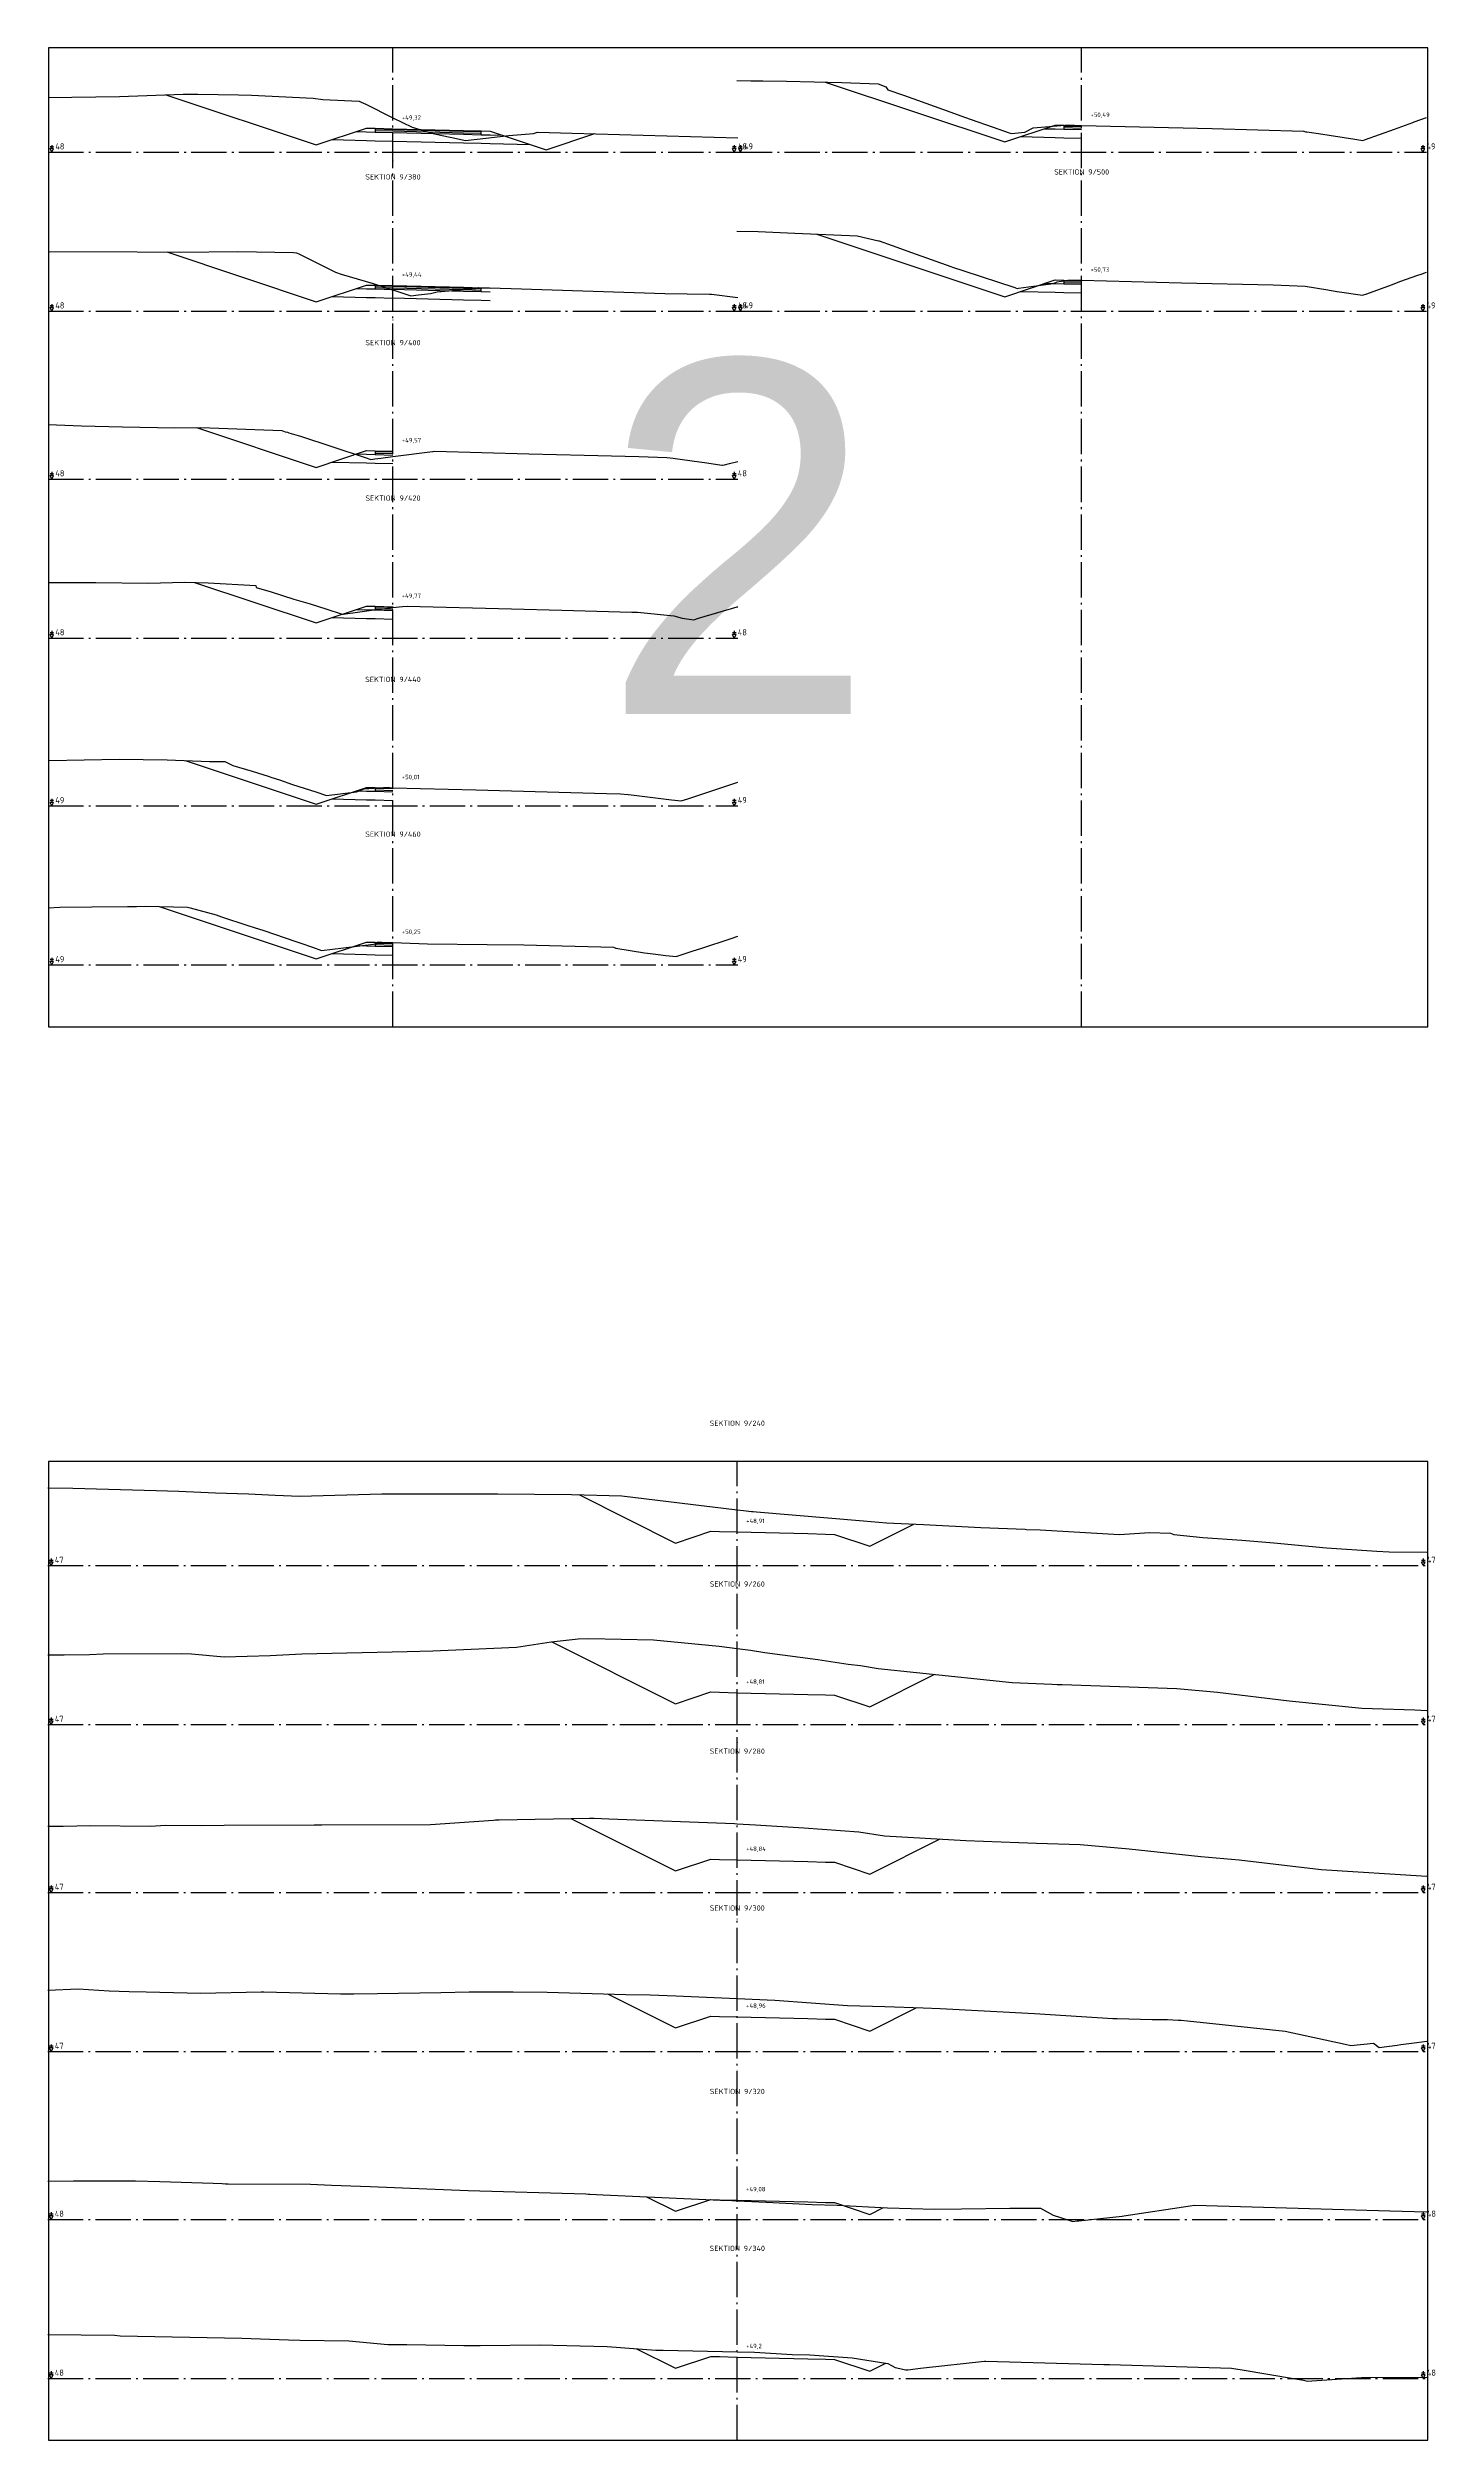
# Model space of a CAD drawing. Header units: metres. Extents: x 164066 to 165347, y 6228109 to 6230364.
# Drawn here: x 164151.8 to 164230.4, y 6228734.2 to 6228869.6 of the extents above; entities that cross this region are included whole.
import ezdxf
from ezdxf.enums import TextEntityAlignment as Align

# ---------------------------------------------------------------- set-up
doc = ezdxf.new("R2010")
doc.units = ezdxf.units.M
doc.header["$LTSCALE"] = 0.1
doc.linetypes.add('CENTRUMLINJE', pattern=[27, 20, -3, 1, -3])
doc.layers.get('DEFPOINTS').update_dxf_attribs({"color": 5})
for name, color, linetype in [('M-000', 7, 'Continuous'), ('M-372A', 3, 'Continuous'), ('M-374C', 6, 'Continuous'), ('M-374D', 4, 'Continuous'), ('M-374E', 4, 'Continuous'), ('M-374F', 4, 'Continuous'), ('M-374G', 4, 'Continuous'), ('M-374O', 4, 'Continuous'), ('M-374P', 4, 'Continuous'), ('M-374Q', 4, 'Continuous'), ('M-378A', 7, 'CENTRUMLINJE'), ('M-378AT', 4, 'Continuous'), ('M-378B', 4, 'CENTRUMLINJE'), ('M-378BT', 4, 'Continuous'), ('T19202X', 4, 'Continuous')]:
    doc.layers.add(name, color=color, linetype=linetype)
doc.styles.add('ARIAL', font='ARIAL.TTF')
doc.styles.add('ISO35', font='ISO3098', dxfattribs={"height": 3.5})
doc.styles.add('P_ISO_25', font='ISO', dxfattribs={"height": 2.5})
doc.styles.add('P_ISO_30', font='ISO', dxfattribs={"height": 3})

msp = doc.modelspace()

# ---------------------------------------------------------------- linework, layer by layer
at = {"layer": 'DEFPOINTS', "flags": 128}
msp.add_lwpolyline([(164151.85, 6228814.15), (164229.95, 6228814.15), (164229.95, 6228869.55), (164151.85, 6228869.55), (164151.85, 6228814.15)], dxfattribs=at)
at = {"layer": 'M-000'}
for points in [[(164151.85, 6228814.15), (164229.95, 6228814.15), (164229.95, 6228869.55), (164151.85, 6228869.55), (164151.85, 6228814.15)], [(164151.85, 6228734.15), (164229.95, 6228734.15), (164229.95, 6228789.55), (164151.85, 6228789.55), (164151.85, 6228734.15)]]:
    msp.add_lwpolyline(points, dxfattribs=at)
at = {"layer": 'M-372A', "linetype": 'Continuous'}
for points in [[(164190.83, 6228867.7), (164191.62, 6228867.69), (164192.29, 6228867.69), (164193.63, 6228867.67), (164196.77, 6228867.59), (164198.82, 6228867.51), (164199.26, 6228867.35), (164199.37, 6228867.17), (164200.26, 6228866.87), (164201.06, 6228866.59), (164202.95, 6228865.91), (164203.72, 6228865.64), (164205.67, 6228864.95), (164206.25, 6228864.74), (164206.37, 6228864.7), (164207.13, 6228864.79), (164207.61, 6228865.02), (164209.62, 6228865.19), (164209.94, 6228865.17), (164210.35, 6228865.16), (164217.75, 6228864.99), (164222.92, 6228864.83), (164222.93, 6228864.83), (164223.02, 6228864.81), (164223.11, 6228864.8), (164223.77, 6228864.7), (164225.83, 6228864.38), (164226.05, 6228864.34), (164226.27, 6228864.31), (164226.36, 6228864.34), (164228.07, 6228864.96), (164229.1, 6228865.33), (164229.19, 6228865.36), (164229.88, 6228865.62)], [(164151.83, 6228866.74), (164155.86, 6228866.8), (164159.46, 6228866.93), (164160.3, 6228866.94), (164162.61, 6228866.9), (164163.34, 6228866.87), (164166.83, 6228866.71), (164167.37, 6228866.64), (164169.44, 6228866.53), (164169.55, 6228866.48), (164169.82, 6228866.37), (164171.35, 6228865.6), (164172.44, 6228865.06), (164173.37, 6228864.79), (164173.7, 6228864.69), (164173.72, 6228864.68), (164174.05, 6228864.61), (164174.69, 6228864.48), (164175.46, 6228864.31), (164176.6, 6228864.44), (164177.42, 6228864.53), (164177.91, 6228864.59), (164179.31, 6228864.7), (164179.54, 6228864.79), (164181.5, 6228864.73), (164184.18, 6228864.65), (164190.88, 6228864.47)], [(164190.83, 6228859.18), (164192.03, 6228859.16), (164194.11, 6228859.06), (164197.63, 6228858.92), (164198.85, 6228858.64), (164198.89, 6228858.63), (164199.62, 6228858.37), (164200.72, 6228857.98), (164202.95, 6228857.18), (164203.04, 6228857.15), (164203.68, 6228856.94), (164206.56, 6228855.99), (164206.61, 6228855.97), (164206.7, 6228855.94), (164206.77, 6228855.95), (164208.76, 6228856.22), (164208.97, 6228856.32), (164209.57, 6228856.4), (164209.96, 6228856.41), (164210.35, 6228856.4), (164211.75, 6228856.36), (164216, 6228856.26), (164221.19, 6228856.14), (164223, 6228856.07), (164224.29, 6228855.86), (164224.8, 6228855.77), (164224.82, 6228855.77), (164226.25, 6228855.55), (164226.5, 6228855.64), (164227.9, 6228856.15), (164228.43, 6228856.34), (164229.33, 6228856.67), (164229.63, 6228856.77), (164229.88, 6228856.86)], [(164151.83, 6228858.03), (164156.86, 6228858.01), (164159.3, 6228857.99), (164162.56, 6228858.02), (164165.71, 6228857.97), (164165.88, 6228857.96), (164166.05, 6228857.88), (164168.1, 6228856.85), (164168.42, 6228856.75), (164170.23, 6228856.22), (164170.62, 6228856.09), (164170.87, 6228856.01), (164171.25, 6228855.88), (164171.35, 6228855.85), (164172.37, 6228855.51), (164172.79, 6228855.57), (164173.47, 6228855.65), (164173.86, 6228855.74), (164176.04, 6228855.93), (164176.2, 6228855.99), (164178.05, 6228855.94), (164186.75, 6228855.66), (164189.28, 6228855.61), (164189.38, 6228855.61), (164190.88, 6228855.42)], [(164151.83, 6228848.23), (164153.71, 6228848.16), (164156.04, 6228848.1), (164159, 6228848.04), (164160.47, 6228848.07), (164165.06, 6228847.89), (164165.25, 6228847.83), (164165.37, 6228847.8), (164165.41, 6228847.78), (164165.45, 6228847.77), (164166.12, 6228847.57), (164169.78, 6228846.36), (164170.09, 6228846.26), (164170.33, 6228846.29), (164170.67, 6228846.33), (164171.35, 6228846.42), (164173.58, 6228846.7), (164173.61, 6228846.71), (164173.73, 6228846.72), (164179.04, 6228846.58), (164182.17, 6228846.5), (164185.28, 6228846.42), (164186.85, 6228846.37), (164187.22, 6228846.33), (164187.34, 6228846.31), (164189.13, 6228846.06), (164189.98, 6228845.94), (164190.01, 6228845.94), (164190.12, 6228845.95), (164190.41, 6228846.03), (164190.88, 6228846.15)], [(164151.83, 6228839.29), (164153.11, 6228839.3), (164154.52, 6228839.3), (164157.49, 6228839.26), (164159.56, 6228839.32), (164160.89, 6228839.27), (164163.59, 6228839.12), (164163.6, 6228839.02), (164164.45, 6228838.76), (164165.74, 6228838.36), (164166.66, 6228838.08), (164167.54, 6228837.81), (164168.47, 6228837.5), (164168.53, 6228837.51), (164169.34, 6228837.61), (164170.27, 6228837.75), (164171.35, 6228837.87), (164171.89, 6228837.93), (164172.15, 6228837.95), (164178.06, 6228837.8), (164180.91, 6228837.72), (164184.87, 6228837.62), (164185.19, 6228837.61), (164187.25, 6228837.4), (164187.73, 6228837.28), (164188.38, 6228837.19), (164188.66, 6228837.27), (164190.85, 6228837.91), (164190.88, 6228837.92)], [(164151.83, 6228829.22), (164151.88, 6228829.22), (164155.85, 6228829.3), (164158.57, 6228829.25), (164160.96, 6228829.17), (164161.83, 6228829.17), (164162.29, 6228828.94), (164163.37, 6228828.61), (164164.28, 6228828.33), (164164.49, 6228828.26), (164164.92, 6228828.13), (164165.67, 6228827.87), (164166.98, 6228827.44), (164167.58, 6228827.24), (164169.29, 6228827.45), (164169.71, 6228827.61), (164171.08, 6228827.71), (164171.24, 6228827.68), (164171.35, 6228827.68), (164176.04, 6228827.56), (164183.45, 6228827.36), (164184.23, 6228827.34), (164184.67, 6228827.29), (164185.01, 6228827.25), (164187.13, 6228827), (164187.68, 6228826.93), (164188.04, 6228827.05), (164190.08, 6228827.73), (164190.88, 6228827.99)], [(164151.83, 6228820.88), (164151.83, 6228820.88), (164152.48, 6228820.91), (164154.29, 6228820.94), (164156.31, 6228820.96), (164156.82, 6228820.96), (164157.34, 6228820.97), (164159.71, 6228820.91), (164159.86, 6228820.88), (164161.34, 6228820.49), (164161.64, 6228820.38), (164163.14, 6228819.88), (164163.49, 6228819.77), (164164.03, 6228819.59), (164165.85, 6228818.98), (164166.14, 6228818.88), (164166.79, 6228818.65), (164167.31, 6228818.47), (164167.31, 6228818.47), (164168.55, 6228818.62), (164170.4, 6228818.85), (164170.52, 6228818.96), (164170.92, 6228818.92), (164171.35, 6228818.91), (164173.31, 6228818.85), (164176.69, 6228818.81), (164178.76, 6228818.78), (164183.83, 6228818.65), (164183.98, 6228818.59), (164185.59, 6228818.34), (164186.09, 6228818.28), (164186.8, 6228818.19), (164187.39, 6228818.12), (164188.35, 6228818.44), (164188.78, 6228818.58), (164190.5, 6228819.15), (164190.88, 6228819.28)]]:
    msp.add_lwpolyline(points, dxfattribs=at)
at = {"layer": 'M-372A', "color": 3, "linetype": 'Continuous'}
for points in [[(164151.8, 6228788.05), (164153.22, 6228788.03), (164157.94, 6228787.9), (164159.23, 6228787.86), (164161.3, 6228787.77), (164163.16, 6228787.72), (164164.67, 6228787.63), (164166.07, 6228787.58), (164170.72, 6228787.71), (164173.44, 6228787.72), (164173.46, 6228787.72), (164173.48, 6228787.72), (164177.27, 6228787.72), (164181.46, 6228787.68), (164184.32, 6228787.6), (164190.85, 6228786.81), (164191.2, 6228786.77), (164191.66, 6228786.72), (164191.74, 6228786.71), (164191.93, 6228786.69), (164197.99, 6228786.18), (164199.29, 6228786.08), (164201.4, 6228785.97), (164204.65, 6228785.8), (164207.15, 6228785.71), (164207.22, 6228785.7), (164208, 6228785.68), (164212.5, 6228785.42), (164214.2, 6228785.53), (164215.38, 6228785.49), (164215.58, 6228785.41), (164217.22, 6228785.24), (164219.42, 6228785.1), (164221.23, 6228784.95), (164224.21, 6228784.65), (164224.22, 6228784.65), (164227.07, 6228784.46), (164227.76, 6228784.43), (164229.9, 6228784.42)], [(164151.8, 6228778.6), (164152.73, 6228778.61), (164154.16, 6228778.63), (164154.94, 6228778.65), (164159.35, 6228778.68), (164159.95, 6228778.66), (164161.8, 6228778.49), (164164.39, 6228778.57), (164166.19, 6228778.65), (164172.16, 6228778.8), (164173.61, 6228778.82), (164175.77, 6228778.92), (164178.34, 6228779.03), (164180.3, 6228779.33), (164181.83, 6228779.51), (164182.45, 6228779.52), (164186.1, 6228779.46), (164189.82, 6228779.09), (164190.85, 6228778.96), (164191.6, 6228778.86), (164192.41, 6228778.74), (164195.42, 6228778.33), (164197.13, 6228778.08), (164197.82, 6228777.99), (164198.82, 6228777.82), (164200.99, 6228777.61), (164206.42, 6228777.04), (164208.68, 6228776.94), (164208.96, 6228776.93), (164209.25, 6228776.92), (164215.75, 6228776.69), (164218.04, 6228776.48), (164222.1, 6228776), (164226.22, 6228775.59), (164226.82, 6228775.57), (164229.21, 6228775.49), (164229.9, 6228775.45)], [(164151.8, 6228768.91), (164152.68, 6228768.9), (164154.23, 6228768.94), (164157.6, 6228768.91), (164158.49, 6228768.96), (164160.49, 6228768.95), (164161.8, 6228768.96), (164166.89, 6228768.98), (164167.33, 6228768.98), (164173.48, 6228768.99), (164177.05, 6228769.25), (164177.15, 6228769.26), (164177.36, 6228769.26), (164182.48, 6228769.35), (164182.75, 6228769.35), (164183.57, 6228769.32), (164190.69, 6228769.05), (164190.85, 6228769.04), (164191.89, 6228768.98), (164194.61, 6228768.81), (164197.73, 6228768.58), (164199.19, 6228768.36), (164203.79, 6228768.1), (164203.8, 6228768.1), (164207.8, 6228767.94), (164210.26, 6228767.86), (164213.04, 6228767.63), (164217.1, 6228767.19), (164219.27, 6228766.99), (164223.92, 6228766.46), (164229.9, 6228766.08)], [(164151.8, 6228759.63), (164153.53, 6228759.69), (164155.27, 6228759.58), (164156.41, 6228759.55), (164157.37, 6228759.53), (164160.47, 6228759.46), (164163.88, 6228759.53), (164163.92, 6228759.53), (164164.03, 6228759.53), (164168.38, 6228759.42), (164169.13, 6228759.41), (164170.47, 6228759.43), (164174.06, 6228759.49), (164175.67, 6228759.52), (164178.15, 6228759.53), (164180.08, 6228759.51), (164184.54, 6228759.38), (164185.92, 6228759.36), (164187.37, 6228759.3), (164190.85, 6228759.15), (164192.97, 6228759.06), (164197.1, 6228758.76), (164199.21, 6228758.7), (164201.38, 6228758.63), (164202.34, 6228758.58), (164207.68, 6228758.3), (164212.11, 6228758.01), (164212.36, 6228758.01), (164214.35, 6228757.96), (164215.21, 6228757.97), (164215.82, 6228757.93), (164215.98, 6228757.92), (164216.34, 6228757.89), (164221.87, 6228757.3), (164225.28, 6228756.57), (164225.59, 6228756.49), (164226.87, 6228756.63), (164227.19, 6228756.37), (164228.21, 6228756.51), (164228.42, 6228756.54), (164229.34, 6228756.66), (164229.9, 6228756.74)], [(164151.8, 6228748.81), (164153.25, 6228748.83), (164156.77, 6228748.84), (164158.14, 6228748.8), (164161.17, 6228748.69), (164161.68, 6228748.68), (164161.86, 6228748.66), (164162.01, 6228748.66), (164166.68, 6228748.65), (164167.87, 6228748.58), (164170.05, 6228748.51), (164173.27, 6228748.38), (164175.6, 6228748.29), (164182.27, 6228748.09), (164182.43, 6228748.08), (164182.48, 6228748.08), (164182.5, 6228748.08), (164183.26, 6228748.04), (164189.89, 6228747.73), (164190.54, 6228747.71), (164190.85, 6228747.7), (164192.49, 6228747.62), (164195.09, 6228747.49), (164196.51, 6228747.45), (164199.35, 6228747.31), (164202.04, 6228747.23), (164203.54, 6228747.25), (164206.29, 6228747.28), (164208.02, 6228747.28), (164208.74, 6228746.88), (164209.62, 6228746.61), (164209.86, 6228746.53), (164210.1, 6228746.56), (164210.19, 6228746.57), (164212.65, 6228746.84), (164212.74, 6228746.85), (164216.49, 6228747.41), (164216.75, 6228747.45), (164223.92, 6228747.25), (164227.81, 6228747.14), (164229.9, 6228747.08)], [(164151.8, 6228740.14), (164155.58, 6228740.09), (164155.9, 6228740.06), (164162.79, 6228739.92), (164165.44, 6228739.83), (164166.08, 6228739.82), (164168.85, 6228739.77), (164171.05, 6228739.56), (164171.68, 6228739.57), (164172.14, 6228739.57), (164175.36, 6228739.51), (164175.94, 6228739.52), (164176.11, 6228739.52), (164176.28, 6228739.52), (164179.66, 6228739.55), (164183.48, 6228739.45), (164186.24, 6228739.25), (164186.36, 6228739.25), (164186.65, 6228739.24), (164190.85, 6228739.16), (164191.82, 6228739.14), (164193.95, 6228739.01), (164194.95, 6228738.98), (164197.36, 6228738.82), (164199.38, 6228738.49), (164199.79, 6228738.26), (164200.4, 6228738.13), (164200.51, 6228738.14), (164201.22, 6228738.22), (164201.39, 6228738.24), (164204.84, 6228738.62), (164204.93, 6228738.63), (164211.61, 6228738.44), (164211.93, 6228738.43), (164218.84, 6228738.23), (164219.44, 6228738.13), (164222.35, 6228737.65), (164222.8, 6228737.57), (164222.82, 6228737.57), (164222.84, 6228737.56), (164223.15, 6228737.5), (164223.38, 6228737.51), (164226.2, 6228737.7), (164229.9, 6228737.71)]]:
    msp.add_lwpolyline(points, dxfattribs=at)
at = {"layer": 'M-374C', "linetype": 'Continuous'}
for points in [[(164195.83, 6228867.62), (164206, 6228864.23), (164208.85, 6228865.18), (164209.35, 6228865.17), (164210.35, 6228865.14), (164210.36, 6228865.14), (164210.36, 6228865.14), (164210.36, 6228865.14), (164210.36, 6228865.14)], [(164158.49, 6228866.9), (164167, 6228864.06), (164169.85, 6228865.01), (164170.35, 6228865), (164171.35, 6228864.98), (164175.35, 6228864.88), (164176.35, 6228864.85), (164176.85, 6228864.84), (164180.03, 6228863.78), (164182.78, 6228864.7)], [(164195.36, 6228859.01), (164206, 6228855.47), (164208.85, 6228856.42), (164209.35, 6228856.41), (164210.35, 6228856.38), (164210.36, 6228856.38), (164210.36, 6228856.38), (164210.36, 6228856.38), (164210.36, 6228856.38)], [(164158.55, 6228858), (164167, 6228855.18), (164169.85, 6228856.13), (164170.35, 6228856.12), (164171.35, 6228856.1), (164175.35, 6228856), (164176.35, 6228855.97), (164176.85, 6228855.96), (164176.86, 6228855.96), (164176.86, 6228855.96)], [(164160.22, 6228848.07), (164167, 6228845.81), (164169.85, 6228846.76), (164170.35, 6228846.75), (164171.35, 6228846.72), (164171.36, 6228846.72), (164171.36, 6228846.72), (164171.36, 6228846.72), (164171.36, 6228846.72), (164171.36, 6228846.72)], [(164160.12, 6228839.3), (164167, 6228837.01), (164169.85, 6228837.96), (164170.35, 6228837.95), (164171.35, 6228837.92), (164171.36, 6228837.92), (164171.36, 6228837.92), (164171.36, 6228837.92), (164171.36, 6228837.92), (164171.36, 6228837.92)], [(164159.58, 6228829.22), (164167, 6228826.75), (164169.85, 6228827.7), (164170.35, 6228827.69), (164171.35, 6228827.66), (164171.36, 6228827.66), (164171.36, 6228827.66), (164171.36, 6228827.66), (164171.36, 6228827.66)], [(164158.11, 6228820.95), (164167, 6228817.99), (164169.85, 6228818.94), (164170.35, 6228818.93), (164171.35, 6228818.9), (164171.36, 6228818.9), (164171.36, 6228818.9), (164171.36, 6228818.9), (164171.36, 6228818.9)]]:
    msp.add_lwpolyline(points, dxfattribs=at)
at = {"layer": 'M-374C', "color": 6, "linetype": 'Continuous'}
for points in [[(164181.88, 6228787.67), (164187.35, 6228784.93), (164189.35, 6228785.6), (164189.85, 6228785.59), (164190.85, 6228785.56), (164194.85, 6228785.46), (164195.85, 6228785.44), (164196.35, 6228785.42), (164198.35, 6228784.76), (164200.84, 6228786)], [(164180.35, 6228779.34), (164187.35, 6228775.83), (164189.35, 6228776.5), (164189.85, 6228776.49), (164190.85, 6228776.46), (164194.85, 6228776.36), (164195.85, 6228776.34), (164196.35, 6228776.32), (164198.35, 6228775.66), (164202.03, 6228777.5)], [(164181.43, 6228769.33), (164187.35, 6228766.37), (164189.35, 6228767.03), (164189.85, 6228767.02), (164190.85, 6228767), (164194.85, 6228766.9), (164195.85, 6228766.87), (164196.35, 6228766.86), (164198.35, 6228766.19), (164202.33, 6228768.18)], [(164183.5, 6228759.41), (164187.35, 6228757.49), (164189.35, 6228758.15), (164189.85, 6228758.14), (164190.85, 6228758.12), (164194.85, 6228758.02), (164195.85, 6228757.99), (164196.35, 6228757.98), (164198.35, 6228757.31), (164201.01, 6228758.64)], [(164185.71, 6228747.93), (164187.35, 6228747.11), (164189.35, 6228747.77), (164189.85, 6228747.76), (164190.85, 6228747.74), (164194.85, 6228747.64), (164195.85, 6228747.61), (164196.35, 6228747.6), (164198.35, 6228746.93), (164199.13, 6228747.32)], [(164185.15, 6228739.33), (164187.35, 6228738.23), (164189.35, 6228738.89), (164189.85, 6228738.88), (164190.85, 6228738.86), (164194.85, 6228738.76), (164195.85, 6228738.73), (164196.35, 6228738.72), (164198.35, 6228738.05), (164199.26, 6228738.51)]]:
    msp.add_lwpolyline(points, dxfattribs=at)
at = {"layer": 'M-374D', "linetype": 'Continuous'}
for points in [[(164206.9, 6228864.53), (164208.85, 6228864.48), (164209.35, 6228864.47), (164209.35, 6228864.47), (164210.35, 6228864.44)], [(164167.9, 6228864.36), (164169.85, 6228864.31), (164170.35, 6228864.3), (164170.35, 6228864.3), (164171.35, 6228864.27), (164171.35, 6228864.28), (164175.35, 6228864.18), (164176.35, 6228864.15), (164176.85, 6228864.14), (164179.13, 6228864.08)], [(164167.9, 6228855.48), (164169.85, 6228855.43), (164170.35, 6228855.42), (164170.35, 6228855.42), (164171.35, 6228855.39), (164171.35, 6228855.4), (164175.35, 6228855.3), (164176.35, 6228855.27), (164176.85, 6228855.26)], [(164206.9, 6228855.77), (164208.85, 6228855.72), (164209.35, 6228855.71), (164209.35, 6228855.71), (164210.35, 6228855.68)], [(164167.9, 6228846.11), (164169.85, 6228846.06), (164170.35, 6228846.05), (164170.35, 6228846.05), (164171.35, 6228846.02)], [(164167.9, 6228837.31), (164169.85, 6228837.26), (164170.35, 6228837.25), (164170.35, 6228837.25), (164171.35, 6228837.22)], [(164167.9, 6228827.05), (164169.85, 6228827), (164170.35, 6228826.99), (164170.35, 6228826.99), (164171.35, 6228826.96)], [(164167.9, 6228818.29), (164169.85, 6228818.24), (164170.35, 6228818.23), (164170.35, 6228818.23), (164171.35, 6228818.2)]]:
    msp.add_lwpolyline(points, dxfattribs=at)
at = {"layer": 'M-374E', "linetype": 'Continuous'}
for points in [[(164169.27, 6228864.82), (164169.85, 6228864.8), (164170.35, 6228864.79), (164170.35, 6228864.79), (164171.35, 6228864.76), (164171.35, 6228864.77), (164175.35, 6228864.67), (164176.35, 6228864.64), (164176.85, 6228864.63), (164177.54, 6228864.61)], [(164208.27, 6228864.98), (164208.85, 6228864.97), (164209.35, 6228864.96), (164209.35, 6228864.96), (164210.35, 6228864.93)], [(164169.27, 6228855.94), (164169.85, 6228855.92), (164170.35, 6228855.91), (164170.35, 6228855.91), (164171.35, 6228855.88), (164171.35, 6228855.89), (164175.35, 6228855.79), (164176.35, 6228855.76), (164176.85, 6228855.75)], [(164208.27, 6228856.22), (164208.85, 6228856.21), (164209.35, 6228856.2), (164209.35, 6228856.2), (164210.35, 6228856.17)], [(164169.27, 6228846.57), (164169.85, 6228846.55), (164170.35, 6228846.54), (164170.35, 6228846.54), (164171.35, 6228846.51)], [(164169.27, 6228837.76), (164169.85, 6228837.75), (164170.35, 6228837.74), (164170.35, 6228837.74), (164171.35, 6228837.71)], [(164169.27, 6228827.5), (164169.85, 6228827.49), (164170.35, 6228827.48), (164170.35, 6228827.48), (164171.35, 6228827.45)], [(164169.27, 6228818.74), (164169.85, 6228818.73), (164170.35, 6228818.72), (164170.35, 6228818.72), (164171.35, 6228818.69)]]:
    msp.add_lwpolyline(points, dxfattribs=at)
at = {"layer": 'M-374F', "linetype": 'Continuous'}
for points in [[(164169.85, 6228865.01), (164169.85, 6228865.01), (164170.35, 6228865), (164170.35, 6228864.79), (164171.35, 6228864.77), (164175.35, 6228864.67), (164176.35, 6228864.64), (164176.35, 6228864.85), (164176.85, 6228864.84), (164176.85, 6228864.84)], [(164208.85, 6228865.18), (164208.85, 6228865.18), (164209.35, 6228865.17), (164209.35, 6228864.96), (164210.35, 6228864.93)], [(164208.85, 6228856.42), (164208.85, 6228856.42), (164209.35, 6228856.41), (164209.35, 6228856.2), (164210.35, 6228856.17)], [(164169.85, 6228856.13), (164169.85, 6228856.13), (164170.35, 6228856.12), (164170.35, 6228855.91), (164171.35, 6228855.89), (164175.35, 6228855.79), (164176.35, 6228855.76), (164176.35, 6228855.97), (164176.85, 6228855.96), (164176.85, 6228855.96)], [(164169.85, 6228846.76), (164169.85, 6228846.76), (164170.35, 6228846.75), (164170.35, 6228846.54), (164171.35, 6228846.51)], [(164169.85, 6228837.96), (164169.85, 6228837.96), (164170.35, 6228837.95), (164170.35, 6228837.74), (164171.35, 6228837.71)], [(164169.85, 6228827.7), (164169.85, 6228827.7), (164170.35, 6228827.69), (164170.35, 6228827.48), (164171.35, 6228827.45)], [(164169.85, 6228818.94), (164169.85, 6228818.94), (164170.35, 6228818.93), (164170.35, 6228818.72), (164171.35, 6228818.69)]]:
    msp.add_lwpolyline(points, dxfattribs=at)
at = {"layer": 'M-374G', "linetype": 'Continuous'}
for points in [[(164169.85, 6228865.01), (164169.85, 6228865.01), (164170.35, 6228865), (164170.35, 6228864.87), (164171.35, 6228864.85), (164175.35, 6228864.75), (164176.35, 6228864.72), (164176.35, 6228864.85), (164176.85, 6228864.84), (164176.85, 6228864.84)], [(164208.85, 6228865.18), (164208.85, 6228865.18), (164209.35, 6228865.17), (164209.35, 6228865.04), (164210.35, 6228865.01)], [(164208.85, 6228856.42), (164208.85, 6228856.42), (164209.35, 6228856.41), (164209.35, 6228856.28), (164210.35, 6228856.25)], [(164169.85, 6228856.13), (164169.85, 6228856.13), (164170.35, 6228856.12), (164170.35, 6228855.99), (164171.35, 6228855.97), (164175.35, 6228855.87), (164176.35, 6228855.84), (164176.35, 6228855.97), (164176.85, 6228855.96), (164176.85, 6228855.96)], [(164169.85, 6228846.76), (164169.85, 6228846.76), (164170.35, 6228846.75), (164170.35, 6228846.62), (164171.35, 6228846.59)], [(164169.85, 6228837.96), (164169.85, 6228837.96), (164170.35, 6228837.95), (164170.35, 6228837.82), (164171.35, 6228837.79)], [(164169.85, 6228827.7), (164169.85, 6228827.7), (164170.35, 6228827.69), (164170.35, 6228827.56), (164171.35, 6228827.53)], [(164169.85, 6228818.94), (164169.85, 6228818.94), (164170.35, 6228818.93), (164170.35, 6228818.8), (164171.35, 6228818.77)]]:
    msp.add_lwpolyline(points, dxfattribs=at)
at = {"layer": 'M-374O', "linetype": 'Continuous'}
for points in [[(164169.85, 6228865.01), (164169.85, 6228865.01), (164170.35, 6228865), (164170.35, 6228864.97), (164171.35, 6228864.94), (164175.35, 6228864.84), (164176.35, 6228864.82), (164176.35, 6228864.85), (164176.85, 6228864.84), (164176.85, 6228864.84)], [(164208.85, 6228865.18), (164208.85, 6228865.18), (164209.35, 6228865.17), (164209.35, 6228865.13), (164210.35, 6228865.11)], [(164208.85, 6228856.42), (164208.85, 6228856.42), (164209.35, 6228856.41), (164209.35, 6228856.37), (164210.35, 6228856.35)], [(164169.85, 6228856.13), (164169.85, 6228856.13), (164170.35, 6228856.12), (164170.35, 6228856.09), (164171.35, 6228856.06), (164175.35, 6228855.96), (164176.35, 6228855.94), (164176.35, 6228855.97), (164176.85, 6228855.96), (164176.85, 6228855.96)], [(164169.85, 6228846.76), (164169.85, 6228846.76), (164170.35, 6228846.75), (164170.35, 6228846.71), (164171.35, 6228846.69)], [(164169.85, 6228837.96), (164169.85, 6228837.96), (164170.35, 6228837.95), (164170.35, 6228837.91), (164171.35, 6228837.89)], [(164169.85, 6228827.7), (164169.85, 6228827.7), (164170.35, 6228827.69), (164170.35, 6228827.65), (164171.35, 6228827.63)], [(164169.85, 6228818.94), (164169.85, 6228818.94), (164170.35, 6228818.93), (164170.35, 6228818.89), (164171.35, 6228818.87)]]:
    msp.add_lwpolyline(points, dxfattribs=at)
at = {"layer": 'M-374P', "linetype": 'Continuous'}
for points in [[(164169.85, 6228865.01), (164169.85, 6228865.01), (164170.35, 6228865), (164170.35, 6228864.87), (164171.35, 6228864.85), (164175.35, 6228864.75), (164176.35, 6228864.72), (164176.35, 6228864.85), (164176.85, 6228864.84), (164176.85, 6228864.84)], [(164208.85, 6228865.18), (164208.85, 6228865.18), (164209.35, 6228865.17), (164209.35, 6228865.04), (164210.35, 6228865.01)], [(164208.85, 6228856.42), (164208.85, 6228856.42), (164209.35, 6228856.41), (164209.35, 6228856.28), (164210.35, 6228856.25)], [(164169.85, 6228856.13), (164169.85, 6228856.13), (164170.35, 6228856.12), (164170.35, 6228855.99), (164171.35, 6228855.97), (164175.35, 6228855.87), (164176.35, 6228855.84), (164176.35, 6228855.97), (164176.85, 6228855.96), (164176.85, 6228855.96)], [(164169.85, 6228846.76), (164169.85, 6228846.76), (164170.35, 6228846.75), (164170.35, 6228846.62), (164171.35, 6228846.59)], [(164169.85, 6228837.96), (164169.85, 6228837.96), (164170.35, 6228837.95), (164170.35, 6228837.82), (164171.35, 6228837.79)], [(164169.85, 6228827.7), (164169.85, 6228827.7), (164170.35, 6228827.69), (164170.35, 6228827.56), (164171.35, 6228827.53)], [(164169.85, 6228818.94), (164169.85, 6228818.94), (164170.35, 6228818.93), (164170.35, 6228818.8), (164171.35, 6228818.77)]]:
    msp.add_lwpolyline(points, dxfattribs=at)
at = {"layer": 'M-374Q', "linetype": 'Continuous'}
for points in [[(164206.9, 6228864.53), (164208.85, 6228864.48), (164209.35, 6228864.47), (164209.35, 6228864.47), (164210.35, 6228864.44)], [(164167.9, 6228864.36), (164169.85, 6228864.31), (164170.35, 6228864.3), (164170.35, 6228864.3), (164171.35, 6228864.27), (164171.35, 6228864.28), (164175.35, 6228864.18), (164176.35, 6228864.15), (164176.85, 6228864.14), (164179.13, 6228864.08)], [(164167.9, 6228855.48), (164169.85, 6228855.43), (164170.35, 6228855.42), (164170.35, 6228855.42), (164171.35, 6228855.39), (164171.35, 6228855.4), (164175.35, 6228855.3), (164176.35, 6228855.27), (164176.85, 6228855.26)], [(164206.9, 6228855.77), (164208.85, 6228855.72), (164209.35, 6228855.71), (164209.35, 6228855.71), (164210.35, 6228855.68)], [(164167.9, 6228846.11), (164169.85, 6228846.06), (164170.35, 6228846.05), (164170.35, 6228846.05), (164171.35, 6228846.02)], [(164167.9, 6228837.31), (164169.85, 6228837.26), (164170.35, 6228837.25), (164170.35, 6228837.25), (164171.35, 6228837.22)], [(164167.9, 6228827.05), (164169.85, 6228827), (164170.35, 6228826.99), (164170.35, 6228826.99), (164171.35, 6228826.96)], [(164167.9, 6228818.29), (164169.85, 6228818.24), (164170.35, 6228818.23), (164170.35, 6228818.23), (164171.35, 6228818.2)]]:
    msp.add_lwpolyline(points, dxfattribs=at)
at = {"layer": 'M-378A'}
for p, q in [((164151.83, 6228863.65), (164190.88, 6228863.65)), ((164190.83, 6228863.65), (164229.88, 6228863.65)), ((164151.83, 6228854.65), (164190.88, 6228854.65)), ((164190.83, 6228854.65), (164229.88, 6228854.65)), ((164151.83, 6228845.15), (164190.88, 6228845.15)), ((164151.83, 6228836.15), (164190.88, 6228836.15)), ((164151.83, 6228826.65), (164190.88, 6228826.65)), ((164151.83, 6228817.65), (164190.88, 6228817.65)), ((164151.8, 6228783.65), (164229.9, 6228783.65)), ((164151.8, 6228774.65), (164229.9, 6228774.65)), ((164151.8, 6228765.15), (164229.9, 6228765.15)), ((164151.8, 6228756.15), (164229.9, 6228756.15)), ((164151.8, 6228746.65), (164229.9, 6228746.65)), ((164151.8, 6228737.65), (164229.9, 6228737.65))]:
    msp.add_line(p, q, dxfattribs=at)
at = {"layer": 'M-378AT'}
for p, q in [((164152.13, 6228863.95), (164151.93, 6228863.95)), ((164152.03, 6228863.65), (164151.93, 6228863.85)), ((164152.13, 6228863.85), (164151.93, 6228863.85)), ((164152.03, 6228864.05), (164152.03, 6228863.85)), ((164152.03, 6228863.65), (164152.13, 6228863.85)), ((164190.78, 6228863.95), (164190.58, 6228863.95)), ((164190.68, 6228863.65), (164190.58, 6228863.85)), ((164190.78, 6228863.85), (164190.58, 6228863.85)), ((164190.68, 6228864.05), (164190.68, 6228863.85)), ((164190.68, 6228863.65), (164190.78, 6228863.85)), ((164191.13, 6228863.95), (164190.93, 6228863.95)), ((164191.03, 6228863.65), (164190.93, 6228863.85)), ((164191.13, 6228863.85), (164190.93, 6228863.85)), ((164191.03, 6228864.05), (164191.03, 6228863.85)), ((164191.03, 6228863.65), (164191.13, 6228863.85)), ((164229.78, 6228863.95), (164229.58, 6228863.95)), ((164229.68, 6228863.65), (164229.58, 6228863.85)), ((164229.78, 6228863.85), (164229.58, 6228863.85)), ((164229.68, 6228864.05), (164229.68, 6228863.85)), ((164229.68, 6228863.65), (164229.78, 6228863.85)), ((164152.13, 6228854.95), (164151.93, 6228854.95)), ((164152.03, 6228855.05), (164152.03, 6228854.85)), ((164190.78, 6228854.95), (164190.58, 6228854.95)), ((164190.68, 6228855.05), (164190.68, 6228854.85)), ((164191.13, 6228854.95), (164190.93, 6228854.95)), ((164191.03, 6228855.05), (164191.03, 6228854.85)), ((164229.78, 6228854.95), (164229.58, 6228854.95)), ((164229.68, 6228855.05), (164229.68, 6228854.85)), ((164152.03, 6228854.65), (164151.93, 6228854.85)), ((164152.13, 6228854.85), (164151.93, 6228854.85)), ((164152.03, 6228854.65), (164152.13, 6228854.85)), ((164190.68, 6228854.65), (164190.58, 6228854.85)), ((164190.78, 6228854.85), (164190.58, 6228854.85)), ((164190.68, 6228854.65), (164190.78, 6228854.85)), ((164191.03, 6228854.65), (164190.93, 6228854.85)), ((164191.13, 6228854.85), (164190.93, 6228854.85)), ((164191.03, 6228854.65), (164191.13, 6228854.85)), ((164229.68, 6228854.65), (164229.58, 6228854.85)), ((164229.78, 6228854.85), (164229.58, 6228854.85)), ((164229.68, 6228854.65), (164229.78, 6228854.85)), ((164152.03, 6228845.55), (164152.03, 6228845.35)), ((164190.68, 6228845.55), (164190.68, 6228845.35)), ((164152.13, 6228845.45), (164151.93, 6228845.45)), ((164152.03, 6228845.15), (164151.93, 6228845.35)), ((164152.13, 6228845.35), (164151.93, 6228845.35)), ((164152.03, 6228845.15), (164152.13, 6228845.35)), ((164190.78, 6228845.45), (164190.58, 6228845.45)), ((164190.68, 6228845.15), (164190.58, 6228845.35)), ((164190.78, 6228845.35), (164190.58, 6228845.35)), ((164190.68, 6228845.15), (164190.78, 6228845.35)), ((164152.13, 6228836.45), (164151.93, 6228836.45)), ((164152.03, 6228836.15), (164151.93, 6228836.35)), ((164152.13, 6228836.35), (164151.93, 6228836.35)), ((164152.03, 6228836.55), (164152.03, 6228836.35)), ((164152.03, 6228836.15), (164152.13, 6228836.35)), ((164190.78, 6228836.45), (164190.58, 6228836.45)), ((164190.68, 6228836.15), (164190.58, 6228836.35)), ((164190.78, 6228836.35), (164190.58, 6228836.35)), ((164190.68, 6228836.55), (164190.68, 6228836.35)), ((164190.68, 6228836.15), (164190.78, 6228836.35)), ((164152.13, 6228826.95), (164151.93, 6228826.95)), ((164152.03, 6228826.65), (164151.93, 6228826.85)), ((164152.13, 6228826.85), (164151.93, 6228826.85)), ((164152.03, 6228827.05), (164152.03, 6228826.85)), ((164152.03, 6228826.65), (164152.13, 6228826.85)), ((164190.78, 6228826.95), (164190.58, 6228826.95)), ((164190.68, 6228826.65), (164190.58, 6228826.85)), ((164190.78, 6228826.85), (164190.58, 6228826.85)), ((164190.68, 6228827.05), (164190.68, 6228826.85)), ((164190.68, 6228826.65), (164190.78, 6228826.85)), ((164152.13, 6228817.95), (164151.93, 6228817.95)), ((164152.03, 6228817.65), (164151.93, 6228817.85)), ((164152.13, 6228817.85), (164151.93, 6228817.85)), ((164152.03, 6228818.05), (164152.03, 6228817.85)), ((164152.03, 6228817.65), (164152.13, 6228817.85)), ((164190.78, 6228817.95), (164190.58, 6228817.95)), ((164190.68, 6228817.65), (164190.58, 6228817.85)), ((164190.78, 6228817.85), (164190.58, 6228817.85)), ((164190.68, 6228818.05), (164190.68, 6228817.85)), ((164190.68, 6228817.65), (164190.78, 6228817.85)), ((164152.1, 6228783.95), (164151.9, 6228783.95)), ((164152, 6228783.65), (164151.9, 6228783.85)), ((164152.1, 6228783.85), (164151.9, 6228783.85)), ((164152, 6228784.05), (164152, 6228783.85)), ((164152, 6228783.65), (164152.1, 6228783.85)), ((164229.8, 6228783.95), (164229.6, 6228783.95)), ((164229.7, 6228783.65), (164229.6, 6228783.85)), ((164229.8, 6228783.85), (164229.6, 6228783.85)), ((164229.7, 6228784.05), (164229.7, 6228783.85)), ((164229.7, 6228783.65), (164229.8, 6228783.85)), ((164152.1, 6228774.95), (164151.9, 6228774.95)), ((164152, 6228774.65), (164151.9, 6228774.85)), ((164152.1, 6228774.85), (164151.9, 6228774.85)), ((164152, 6228775.05), (164152, 6228774.85)), ((164152, 6228774.65), (164152.1, 6228774.85)), ((164229.8, 6228774.95), (164229.6, 6228774.95)), ((164229.7, 6228774.65), (164229.6, 6228774.85)), ((164229.8, 6228774.85), (164229.6, 6228774.85)), ((164229.7, 6228775.05), (164229.7, 6228774.85)), ((164229.7, 6228774.65), (164229.8, 6228774.85)), ((164152.1, 6228765.45), (164151.9, 6228765.45)), ((164152, 6228765.15), (164151.9, 6228765.35)), ((164152.1, 6228765.35), (164151.9, 6228765.35)), ((164152, 6228765.55), (164152, 6228765.35)), ((164152, 6228765.15), (164152.1, 6228765.35)), ((164229.8, 6228765.45), (164229.6, 6228765.45)), ((164229.7, 6228765.15), (164229.6, 6228765.35)), ((164229.8, 6228765.35), (164229.6, 6228765.35)), ((164229.7, 6228765.55), (164229.7, 6228765.35)), ((164229.7, 6228765.15), (164229.8, 6228765.35)), ((164152.1, 6228756.45), (164151.9, 6228756.45)), ((164152, 6228756.15), (164151.9, 6228756.35)), ((164152.1, 6228756.35), (164151.9, 6228756.35)), ((164152, 6228756.55), (164152, 6228756.35)), ((164152, 6228756.15), (164152.1, 6228756.35)), ((164229.8, 6228756.45), (164229.6, 6228756.45)), ((164229.7, 6228756.15), (164229.6, 6228756.35)), ((164229.8, 6228756.35), (164229.6, 6228756.35)), ((164229.7, 6228756.55), (164229.7, 6228756.35)), ((164229.7, 6228756.15), (164229.8, 6228756.35)), ((164152.1, 6228746.95), (164151.9, 6228746.95)), ((164152, 6228746.65), (164151.9, 6228746.85)), ((164152.1, 6228746.85), (164151.9, 6228746.85)), ((164152, 6228747.05), (164152, 6228746.85)), ((164152, 6228746.65), (164152.1, 6228746.85)), ((164229.8, 6228746.95), (164229.6, 6228746.95)), ((164229.7, 6228746.65), (164229.6, 6228746.85)), ((164229.8, 6228746.85), (164229.6, 6228746.85)), ((164229.7, 6228747.05), (164229.7, 6228746.85)), ((164229.7, 6228746.65), (164229.8, 6228746.85)), ((164152.1, 6228737.95), (164151.9, 6228737.95)), ((164152, 6228737.65), (164151.9, 6228737.85)), ((164152.1, 6228737.85), (164151.9, 6228737.85)), ((164152, 6228738.05), (164152, 6228737.85)), ((164152, 6228737.65), (164152.1, 6228737.85)), ((164229.8, 6228737.95), (164229.6, 6228737.95)), ((164229.7, 6228737.65), (164229.6, 6228737.85)), ((164229.8, 6228737.85), (164229.6, 6228737.85)), ((164229.7, 6228738.05), (164229.7, 6228737.85)), ((164229.7, 6228737.65), (164229.8, 6228737.85))]:
    msp.add_line(p, q, dxfattribs=at)
at = {"layer": 'M-378B', "linetype": 'CENTRUMLINJE'}
for p, q in [((164171.35, 6228814.15), (164171.35, 6228869.55)), ((164210.35, 6228814.15), (164210.35, 6228869.55)), ((164190.85, 6228734.15), (164190.85, 6228789.55))]:
    msp.add_line(p, q, dxfattribs=at)
at = {"layer": 'T19202X'}
for centre in [(164171.35, 6228863.15), (164210.35, 6228863.65), (164171.35, 6228854.15), (164210.35, 6228854.65), (164171.35, 6228845.15), (164171.35, 6228836.15), (164171.35, 6228826.15), (164171.35, 6228817.15), (164190.85, 6228782.15), (164190.85, 6228773.65), (164190.85, 6228763.65), (164190.85, 6228755.15), (164190.85, 6228744.65), (164190.85, 6228736.15)]:
    msp.add_circle(centre, 0.001, dxfattribs=at)

# ---------------------------------------------------------------- texts
at = {"layer": 'DEFPOINTS', "style": 'ARIAL'}
msp.add_text('2', height=20, dxfattribs=at).set_placement((164190.9, 6228841.85), align=Align.MIDDLE_CENTER)
at = {"layer": 'M-378AT', "style": 'ISO35'}
for s, p in [('48', (164152.23, 6228863.8)), ('48', (164190.88, 6228863.8)), ('49', (164191.23, 6228863.8)), ('49', (164229.88, 6228863.8)), ('48', (164152.23, 6228854.8)), ('48', (164190.88, 6228854.8)), ('49', (164191.23, 6228854.8)), ('49', (164229.88, 6228854.8)), ('48', (164152.23, 6228845.3)), ('48', (164190.88, 6228845.3)), ('48', (164152.23, 6228836.3)), ('48', (164190.88, 6228836.3)), ('49', (164152.23, 6228826.8)), ('49', (164190.88, 6228826.8)), ('49', (164152.23, 6228817.8)), ('49', (164190.88, 6228817.8)), ('47', (164152.2, 6228783.8)), ('47', (164229.9, 6228783.8)), ('47', (164152.2, 6228774.8)), ('47', (164229.9, 6228774.8)), ('47', (164152.2, 6228765.3)), ('47', (164229.9, 6228765.3)), ('47', (164152.2, 6228756.3)), ('47', (164229.9, 6228756.3)), ('48', (164152.2, 6228746.8)), ('48', (164229.9, 6228746.8)), ('48', (164152.2, 6228737.8)), ('48', (164229.9, 6228737.8))]:
    msp.add_text(s, height=0.35, dxfattribs=at).set_placement(p)
at = {"layer": 'M-378BT', "style": 'P_ISO_25'}
for s, p in [('+50,49', (164210.85, 6228865.64)), ('+49,32', (164171.85, 6228865.48)), ('+49,44', (164171.85, 6228856.6)), ('+50,73', (164210.85, 6228856.88)), ('+49,57', (164171.85, 6228847.22)), ('+49,77', (164171.85, 6228838.42)), ('+50,01', (164171.85, 6228828.16)), ('+50,25', (164171.85, 6228819.4)), ('+48,91', (164191.35, 6228786.06)), ('+48,81', (164191.35, 6228776.96)), ('+48,84', (164191.35, 6228767.5)), ('+48,96', (164191.35, 6228758.62)), ('+49,08', (164191.35, 6228748.24)), ('+49,2', (164191.35, 6228739.36))]:
    msp.add_text(s, height=0.25, dxfattribs=at).set_placement(p)
at = {"layer": 'M-378BT', "style": 'P_ISO_30'}
for s, p in [('SEKTION 9/380', (164171.35, 6228862.1)), ('SEKTION 9/500', (164210.35, 6228862.38)), ('SEKTION 9/400', (164171.35, 6228852.72)), ('SEKTION 9/420', (164171.35, 6228843.92)), ('SEKTION 9/440', (164171.35, 6228833.66)), ('SEKTION 9/460', (164171.35, 6228824.9)), ('SEKTION 9/240', (164190.85, 6228791.56)), ('SEKTION 9/260', (164190.85, 6228782.46)), ('SEKTION 9/280', (164190.85, 6228773)), ('SEKTION 9/300', (164190.85, 6228764.12)), ('SEKTION 9/320', (164190.85, 6228753.74)), ('SEKTION 9/340', (164190.85, 6228744.86))]:
    msp.add_text(s, height=0.3, dxfattribs=at).set_placement(p, align=Align.CENTER)

doc.saveas('drawing.dxf')
